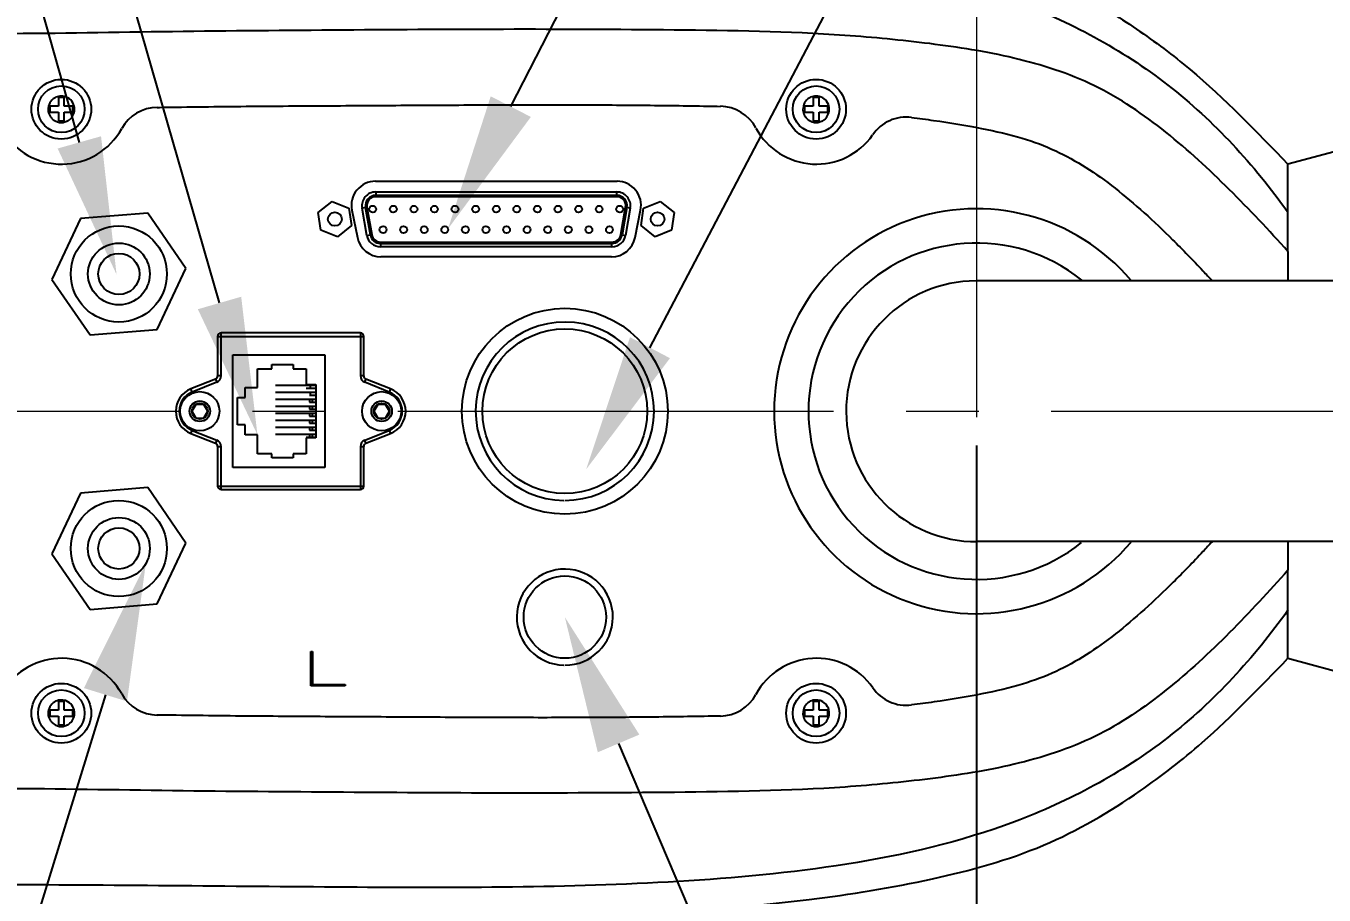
# Model space of a CAD drawing. Header units: millimetres. Extents: x 4086 to 8300, y 123 to 1549.
# Drawn here: x 6773.7 to 6830.4, y 648.2 to 686.2 of the extents above; entities that cross this region are included whole.
import ezdxf
from ezdxf import colors
from ezdxf.entities.mleader import LeaderData, LeaderLine
from ezdxf.math import Vec2, Vec3

# ---------------------------------------------------------------- set-up
doc = ezdxf.new("R2010")
doc.units = ezdxf.units.MM
doc.linetypes.add('CENTER2', pattern=[28.575, 19.05, -3.175, 3.175, -3.175])
doc.layers.add('中心线层', color=7, linetype='CENTER2', lineweight=0)
doc.layers.add('轮廓实线层', color=7, linetype='Continuous', lineweight=30)
doc.styles.add('思源黑', font='SourceHanSansCN-Normal.ttf')
doc.dimstyles.new('尺寸标注_3_10比例', dxfattribs={"dimtxt": 7, "dimasz": 6, "dimexe": 2, "dimexo": 1.5, "dimgap": 1, "dimtad": 1, "dimdec": 1, "dimlfac": 3.333333, "dimdsep": 46, "dimtxsty": '思源黑', "dimcen": 0.09, "dimadec": 0, "dimazin": 0, "dimtp": 0.01, "dimtm": 0.01, "dimtfac": 1, "dimtdec": 1, "dimtofl": 0, "dimtmove": 0, "dimatfit": 3, "dimfxl": 0, "dimtolj": 1, "dimarcsym": 0})

# ---------------------------------------------------------------- blocks, each defined once
blk = doc.blocks.new('*D2924')
at = {"layer": 'Defpoints', "color": 0}
for p in [(6680.248, 669.393), (6815.248, 669.393), (6815.248, 606.198)]:
    blk.add_point(p, dxfattribs=at)
at = {"layer": '轮廓实线层', "color": 0, "lineweight": -2}
for p, q in [((6680.248, 667.893), (6680.248, 604.198)), ((6815.248, 667.893), (6815.248, 604.198)), ((6686.248, 606.198), (6809.248, 606.198))]:
    blk.add_line(p, q, dxfattribs=at)
at = {"layer": '轮廓实线层', "color": 0}
for points in [[(6686.248, 607.198), (6686.248, 605.198), (6680.248, 606.198)], [(6809.248, 605.198), (6809.248, 607.198), (6815.248, 606.198)]]:
    blk.add_solid(points, dxfattribs=at)
at = {"layer": '轮廓实线层', "color": 0, "insert": (6748.364, 610.824), "char_height": 7, "attachment_point": 5, "style": '思源黑'}
blk.add_mtext('\\A1;450', dxfattribs=at)
blk = doc.blocks.new('*D2927')
at = {"layer": 'Defpoints', "color": 0}
for p in [(6815.248, 669.393), (6980.248, 669.393), (6980.248, 605.543)]:
    blk.add_point(p, dxfattribs=at)
at = {"layer": '轮廓实线层', "color": 0, "lineweight": -2}
for p, q in [((6815.248, 667.893), (6815.248, 603.543)), ((6980.248, 667.893), (6980.248, 603.543)), ((6821.248, 605.543), (6974.248, 605.543))]:
    blk.add_line(p, q, dxfattribs=at)
at = {"layer": '轮廓实线层', "color": 0}
for points in [[(6821.248, 606.543), (6821.248, 604.543), (6815.248, 605.543)], [(6974.248, 604.543), (6974.248, 606.543), (6980.248, 605.543)]]:
    blk.add_solid(points, dxfattribs=at)
at = {"layer": '轮廓实线层', "color": 0, "insert": (6897.748, 610.17), "char_height": 7, "attachment_point": 5, "style": '思源黑'}
blk.add_mtext('\\A1;\\A1;750', dxfattribs=at)
blk = doc.blocks.new('*D2932')
at = {"layer": 'Defpoints', "color": 0}
for p in [(6797.169, 703.83), (6602.752, 634.956), (6797.168, 634.956)]:
    blk.add_point(p, dxfattribs=at)
at = {"layer": '轮廓实线层', "color": 0, "lineweight": -2}
for p, q in [((6795.669, 703.83), (6600.752, 703.83)), ((6602.752, 697.83), (6602.752, 640.956)), ((6795.668, 634.956), (6600.752, 634.956))]:
    blk.add_line(p, q, dxfattribs=at)
at = {"layer": '轮廓实线层', "color": 0}
for points in [[(6603.752, 697.83), (6601.752, 697.83), (6602.752, 703.83)], [(6601.752, 640.956), (6603.752, 640.956), (6602.752, 634.956)]]:
    blk.add_solid(points, dxfattribs=at)
at = {"layer": '轮廓实线层', "color": 0, "insert": (6598.126, 669.393), "char_height": 7, "attachment_point": 5, "rotation": 90, "style": '思源黑'}
blk.add_mtext('\\A1;229.6', dxfattribs=at)

msp = doc.modelspace()

# ---------------------------------------------------------------- linework, layer by layer
for p, q in [((6841.171, 683.494), (6828.861, 680.193)), ((6775.105, 683.103), (6775.105, 682.721)), ((6775.36, 683.103), (6775.105, 683.103)), ((6775.36, 682.721), (6775.36, 683.103)), ((6808.105, 683.103), (6808.105, 682.721)), ((6808.36, 683.103), (6808.105, 683.103)), ((6808.36, 682.721), (6808.36, 683.103)), ((6774.722, 682.721), (6774.722, 682.466)), ((6775.105, 682.721), (6774.722, 682.721)), ((6774.722, 682.466), (6775.105, 682.466)), ((6775.105, 682.466), (6775.105, 682.083)), ((6775.742, 682.721), (6775.36, 682.721)), ((6775.36, 682.083), (6775.36, 682.466)), ((6775.36, 682.466), (6775.742, 682.466)), ((6775.742, 682.466), (6775.742, 682.721)), ((6807.722, 682.721), (6807.722, 682.466)), ((6808.105, 682.721), (6807.722, 682.721)), ((6807.722, 682.466), (6808.105, 682.466)), ((6808.105, 682.466), (6808.105, 682.083)), ((6808.742, 682.721), (6808.36, 682.721)), ((6808.36, 682.083), (6808.36, 682.466)), ((6808.36, 682.466), (6808.742, 682.466)), ((6808.742, 682.466), (6808.742, 682.721)), ((6775.105, 682.083), (6775.36, 682.083)), ((6808.105, 682.083), (6808.36, 682.083)), ((6828.861, 678.094), (6828.861, 680.193)), ((6788.966, 679.443), (6799.529, 679.443)), ((6788.976, 678.978), (6788.976, 678.828)), ((6788.976, 678.978), (6799.518, 678.978)), ((6799.518, 678.828), (6788.976, 678.828)), ((6799.518, 678.828), (6799.518, 678.978)), ((6786.467, 678.082), (6787.079, 678.565)), ((6787.079, 678.565), (6787.804, 678.276)), ((6787.804, 678.276), (6787.916, 677.505)), ((6788.533, 678.301), (6788.385, 678.275)), ((6788.595, 677.075), (6788.385, 678.275)), ((6788.743, 677.101), (6788.533, 678.301)), ((6788.592, 678.311), (6788.802, 677.111)), ((6799.518, 678.768), (6788.976, 678.768)), ((6799.692, 677.111), (6799.902, 678.311)), ((6799.961, 678.301), (6799.751, 677.101)), ((6800.109, 678.275), (6799.899, 677.075)), ((6800.109, 678.275), (6799.961, 678.301)), ((6800.579, 677.505), (6800.691, 678.276)), ((6800.691, 678.276), (6801.416, 678.565)), ((6801.416, 678.565), (6802.028, 678.082)), ((6776.074, 677.816), (6774.812, 675.155)), ((6779.009, 678.054), (6776.074, 677.816)), ((6780.682, 675.631), (6779.009, 678.054)), ((6786.579, 677.31), (6786.467, 678.082)), ((6787.936, 678.186), (6788.178, 676.986)), ((6800.316, 676.986), (6800.558, 678.186)), ((6802.028, 678.082), (6801.916, 677.31)), ((6828.861, 676.372), (6828.861, 678.094)), ((6787.304, 677.021), (6786.579, 677.31)), ((6787.916, 677.505), (6787.304, 677.021)), ((6788.595, 677.075), (6788.743, 677.101)), ((6799.751, 677.101), (6799.899, 677.075)), ((6801.191, 677.021), (6800.579, 677.505)), ((6801.916, 677.31), (6801.191, 677.021)), ((6789.186, 676.788), (6799.308, 676.788)), ((6789.186, 676.728), (6789.186, 676.578)), ((6789.186, 676.728), (6799.308, 676.728)), ((6799.308, 676.578), (6789.186, 676.578)), ((6799.308, 676.578), (6799.308, 676.728)), ((6799.287, 676.143), (6789.207, 676.143)), ((6828.861, 676.372), (6828.861, 675.093)), ((6779.421, 672.97), (6780.682, 675.631)), ((6774.812, 675.155), (6776.486, 672.733)), ((6990.747, 675.093), (6815.247, 675.093)), ((6776.486, 672.733), (6779.421, 672.97)), ((6782.067, 672.663), (6782.067, 670.936)), ((6782.067, 672.663), (6788.457, 672.663)), ((6782.217, 670.936), (6782.217, 672.813)), ((6788.307, 672.813), (6782.217, 672.813)), ((6788.307, 672.813), (6788.307, 670.936)), ((6788.457, 670.936), (6788.457, 672.663)), ((6782.727, 666.933), (6782.727, 671.853)), ((6782.727, 671.853), (6786.747, 671.853)), ((6784.437, 671.253), (6784.437, 671.433)), ((6784.437, 671.433), (6785.367, 671.433)), ((6785.367, 671.433), (6785.367, 671.253)), ((6786.747, 671.853), (6786.747, 666.933)), ((6782.217, 670.936), (6782.067, 670.936)), ((6783.807, 670.428), (6783.807, 671.253)), ((6783.807, 671.253), (6784.437, 671.253)), ((6785.367, 671.253), (6785.937, 671.253)), ((6785.937, 671.253), (6785.937, 670.563)), ((6788.457, 670.936), (6788.307, 670.936)), ((6781.973, 670.796), (6780.899, 670.369)), ((6780.954, 670.229), (6780.899, 670.369)), ((6782.028, 670.657), (6780.954, 670.229)), ((6781.973, 670.796), (6782.028, 670.657)), ((6783.267, 669.993), (6783.267, 670.428)), ((6783.267, 670.428), (6783.807, 670.428)), ((6784.592, 670.533), (6786.357, 670.533)), ((6785.937, 670.563), (6786.357, 670.563)), ((6785.937, 670.395), (6786.357, 670.395)), ((6786.117, 670.533), (6786.117, 670.395)), ((6786.357, 670.563), (6786.357, 668.223)), ((6788.496, 670.657), (6788.552, 670.796)), ((6789.57, 670.229), (6788.496, 670.657)), ((6789.626, 670.369), (6788.552, 670.796)), ((6789.626, 670.369), (6789.57, 670.229)), ((6782.937, 668.793), (6782.937, 669.993)), ((6782.937, 669.993), (6783.267, 669.993)), ((6784.592, 670.227), (6786.357, 670.227)), ((6784.592, 669.921), (6786.357, 669.921)), ((6786.077, 670.089), (6786.357, 670.089)), ((6786.077, 669.921), (6786.077, 669.783)), ((6786.077, 669.783), (6786.357, 669.783)), ((6786.117, 670.227), (6786.117, 670.089)), ((6786.213, 669.783), (6786.213, 669.921)), ((6781.114, 669.693), (6780.941, 669.393)), ((6780.941, 669.393), (6781.114, 669.093)), ((6781.46, 669.693), (6781.114, 669.693)), ((6781.634, 669.393), (6781.46, 669.693)), ((6781.46, 669.093), (6781.634, 669.393)), ((6784.592, 669.615), (6786.357, 669.615)), ((6784.592, 669.309), (6786.357, 669.309)), ((6786.077, 669.615), (6786.077, 669.477)), ((6786.077, 669.477), (6786.357, 669.477)), ((6786.077, 669.309), (6786.077, 669.171)), ((6786.077, 669.171), (6786.357, 669.171)), ((6786.213, 669.477), (6786.213, 669.615)), ((6786.213, 669.171), (6786.213, 669.309)), ((6789.064, 669.693), (6788.891, 669.393)), ((6788.891, 669.393), (6789.064, 669.093)), ((6789.41, 669.693), (6789.064, 669.693)), ((6789.584, 669.393), (6789.41, 669.693)), ((6789.41, 669.093), (6789.584, 669.393)), ((6781.114, 669.093), (6781.46, 669.093)), ((6783.267, 668.793), (6782.937, 668.793)), ((6783.267, 668.358), (6783.267, 668.793)), ((6784.592, 669.003), (6786.357, 669.003)), ((6784.592, 668.697), (6786.357, 668.697)), ((6786.077, 669.003), (6786.077, 668.865)), ((6786.077, 668.865), (6786.357, 668.865)), ((6786.077, 668.697), (6786.077, 668.559)), ((6786.213, 668.865), (6786.213, 669.003)), ((6786.213, 668.559), (6786.213, 668.697)), ((6789.064, 669.093), (6789.41, 669.093)), ((6780.899, 668.418), (6780.954, 668.557)), ((6780.899, 668.418), (6781.973, 667.99)), ((6780.954, 668.557), (6782.028, 668.129)), ((6782.028, 668.129), (6781.973, 667.99)), ((6783.807, 668.358), (6783.267, 668.358)), ((6783.807, 667.533), (6783.807, 668.358)), ((6784.592, 668.391), (6786.357, 668.391)), ((6785.937, 668.253), (6786.357, 668.253)), ((6785.937, 668.223), (6785.937, 667.533)), ((6786.357, 668.223), (6785.937, 668.223)), ((6786.077, 668.559), (6786.357, 668.559)), ((6786.077, 668.391), (6786.077, 668.253)), ((6786.213, 668.253), (6786.213, 668.391)), ((6788.496, 668.129), (6789.57, 668.557)), ((6788.552, 667.99), (6788.496, 668.129)), ((6788.552, 667.99), (6789.626, 668.418)), ((6789.57, 668.557), (6789.626, 668.418)), ((6782.067, 667.851), (6782.067, 666.123)), ((6782.067, 667.851), (6782.217, 667.851)), ((6782.217, 665.973), (6782.217, 667.851)), ((6784.437, 667.533), (6783.807, 667.533)), ((6784.437, 667.353), (6784.437, 667.533)), ((6785.367, 667.533), (6785.367, 667.353)), ((6785.937, 667.533), (6785.367, 667.533)), ((6788.307, 667.851), (6788.307, 665.973)), ((6788.307, 667.851), (6788.457, 667.851)), ((6788.457, 666.123), (6788.457, 667.851)), ((6786.747, 666.933), (6782.727, 666.933)), ((6785.367, 667.353), (6784.437, 667.353)), ((6776.074, 665.816), (6774.812, 663.155)), ((6779.009, 666.054), (6776.074, 665.816)), ((6780.682, 663.631), (6779.009, 666.054)), ((6782.067, 666.123), (6788.457, 666.123)), ((6782.217, 665.973), (6788.307, 665.973)), ((6779.421, 660.97), (6780.682, 663.631)), ((6990.747, 663.693), (6815.247, 663.693)), ((6828.861, 663.693), (6828.861, 662.447)), ((6774.812, 663.155), (6776.486, 660.733)), ((6828.861, 660.693), (6828.861, 662.447)), ((6776.486, 660.733), (6779.421, 660.97)), ((6828.861, 658.593), (6828.861, 660.693)), ((6786.147, 657.393), (6786.147, 658.893)), ((6786.147, 658.893), (6786.207, 658.893)), ((6786.207, 658.893), (6786.207, 657.453)), ((6828.861, 658.593), (6841.171, 655.293)), ((6787.647, 657.393), (6786.147, 657.393)), ((6786.207, 657.453), (6787.647, 657.453)), ((6787.647, 657.453), (6787.647, 657.393)), ((6775.105, 656.703), (6775.105, 656.321)), ((6775.36, 656.703), (6775.105, 656.703)), ((6775.36, 656.321), (6775.36, 656.703)), ((6808.105, 656.703), (6808.105, 656.321)), ((6808.36, 656.703), (6808.105, 656.703)), ((6808.36, 656.321), (6808.36, 656.703)), ((6774.722, 656.321), (6774.722, 656.066)), ((6775.105, 656.321), (6774.722, 656.321)), ((6775.742, 656.321), (6775.36, 656.321)), ((6775.742, 656.066), (6775.742, 656.321)), ((6807.722, 656.321), (6807.722, 656.066)), ((6808.105, 656.321), (6807.722, 656.321)), ((6808.742, 656.321), (6808.36, 656.321)), ((6808.742, 656.066), (6808.742, 656.321)), ((6774.722, 656.066), (6775.105, 656.066)), ((6775.105, 656.066), (6775.105, 655.683)), ((6775.105, 655.683), (6775.36, 655.683)), ((6775.36, 655.683), (6775.36, 656.066)), ((6775.36, 656.066), (6775.742, 656.066)), ((6807.722, 656.066), (6808.105, 656.066)), ((6808.105, 656.066), (6808.105, 655.683)), ((6808.105, 655.683), (6808.36, 655.683)), ((6808.36, 655.683), (6808.36, 656.066)), ((6808.36, 656.066), (6808.742, 656.066))]:
    msp.add_line(p, q)
for centre, radius in [((6775.232, 682.593), 1.305), ((6808.232, 682.593), 1.305), ((6775.232, 682.593), 1.02), ((6808.232, 682.593), 1.02), ((6788.847, 678.228), 0.15), ((6789.747, 678.228), 0.15), ((6790.647, 678.228), 0.15), ((6791.547, 678.228), 0.15), ((6792.447, 678.228), 0.15), ((6793.347, 678.228), 0.15), ((6794.247, 678.228), 0.15), ((6795.147, 678.228), 0.15), ((6796.047, 678.228), 0.15), ((6796.947, 678.228), 0.15), ((6797.847, 678.228), 0.15), ((6798.747, 678.228), 0.15), ((6799.647, 678.228), 0.15), ((6787.191, 677.793), 0.3), ((6801.303, 677.793), 0.3), ((6777.747, 675.393), 2.1), ((6789.297, 677.328), 0.15), ((6790.197, 677.328), 0.15), ((6791.097, 677.328), 0.15), ((6791.997, 677.328), 0.15), ((6792.897, 677.328), 0.15), ((6793.797, 677.328), 0.15), ((6794.697, 677.328), 0.15), ((6795.597, 677.328), 0.15), ((6796.497, 677.328), 0.15), ((6797.397, 677.328), 0.15), ((6798.297, 677.328), 0.15), ((6799.197, 677.328), 0.15), ((6777.747, 675.393), 1.35), ((6777.747, 675.393), 0.9), ((6797.247, 669.393), 4.5), ((6797.247, 669.393), 3.6), ((6797.247, 669.393), 3.6), ((6797.247, 669.393), 3.6), ((6781.287, 669.393), 0.855), ((6781.287, 669.393), 0.45), ((6781.287, 669.393), 0.346), ((6789.237, 669.393), 0.855), ((6789.237, 669.393), 0.45), ((6789.237, 669.393), 0.346), ((6777.747, 663.393), 2.1), ((6777.747, 663.393), 1.35), ((6777.747, 663.393), 0.9), ((6797.247, 660.393), 1.8), ((6775.232, 656.193), 1.305), ((6808.232, 656.193), 1.305), ((6775.232, 656.193), 1.02), ((6808.232, 656.193), 1.02)]:
    msp.add_circle(centre, radius)
for centre, radius, start, end in [((6775.231, 682.595), 0.574, 115.1467, 129.0356), ((6775.231, 682.587), 0.583, 67.9495, 76.1017), ((6775.231, 682.592), 0.578, 6.5397, 37.1117), ((6808.231, 682.595), 0.574, 115.1467, 129.0356), ((6808.231, 682.587), 0.583, 67.9495, 76.1017), ((6808.231, 682.592), 0.578, 6.5397, 37.1117), ((6775.25, 682.598), 0.594, 214.9713, 221.6162), ((6779.447, 680.875), 1.8, 90.8263, 150.9709), ((6804.016, 680.921), 1.8, 28.2591, 88.9103), ((6808.25, 682.598), 0.594, 214.9713, 221.6162), ((6812.182, 680.448), 1.8, 82.8744, 145.1149), ((6775.244, 683.193), 3, 210.4772, 331.2022), ((6808.244, 683.193), 3, 208.2591, 325.1149), ((6788.966, 678.393), 1.05, 90, 191.385), ((6799.529, 678.393), 1.05, 348.615, 90), ((6788.976, 678.378), 0.6, 90, 189.9262), ((6788.976, 678.378), 0.45, 89.9999, 189.9263), ((6799.518, 678.378), 0.6, 350.0738, 90), ((6799.518, 678.378), 0.45, 350.0737, 90.0001), ((6788.976, 678.378), 0.39, 89.9997, 189.9265), ((6799.518, 678.378), 0.39, 350.0735, 90.0003), ((6815.247, 669.393), 8.85, 40.2398, 319.7551), ((6789.186, 677.178), 0.45, 189.9262, 270.0001), ((6789.186, 677.178), 0.39, 189.9261, 270.0002), ((6799.308, 677.178), 0.39, 269.9998, 350.0739), ((6799.308, 677.178), 0.45, 269.9999, 350.0738), ((6789.207, 677.193), 1.05, 191.385, 270), ((6789.186, 677.178), 0.6, 189.9262, 270), ((6799.287, 677.193), 1.05, 270, 348.615), ((6799.308, 677.178), 0.6, 270, 350.0738), ((6815.247, 669.393), 7.35, 51.2685, 308.6915), ((6815.247, 669.393), 5.7, 90.2254, 270.2254), ((6797.247, 669.393), 3.9, 270, 269.35), ((6782.217, 672.663), 0.15, 90, 180), ((6788.307, 672.663), 0.15, 0, 90), ((6781.917, 670.936), 0.15, 291.7118, 0), ((6781.917, 670.936), 0.3, 291.7118, 0), ((6788.607, 670.936), 0.3, 180, 248.2882), ((6788.607, 670.936), 0.15, 180, 248.2882), ((6781.287, 669.393), 1.05, 111.7118, 248.2882), ((6789.237, 669.393), 1.05, 291.7118, 68.2882), ((6781.287, 669.393), 0.9, 111.7118, 248.2882), ((6789.237, 669.393), 0.9, 291.7118, 68.2882), ((6781.917, 667.851), 0.3, 0, 68.2882), ((6788.607, 667.851), 0.3, 111.7118, 180), ((6781.917, 667.851), 0.15, 0, 68.2882), ((6788.607, 667.851), 0.15, 111.7118, 180), ((6782.217, 666.123), 0.15, 180, 270), ((6788.307, 666.123), 0.15, 270, 0), ((6797.247, 660.393), 2.1, 270, 268.7143), ((6775.244, 655.593), 3, 28.8846, 149.5227), ((6808.244, 655.593), 3, 34.885, 151.7409), ((6812.182, 658.338), 1.8, 214.885, 277.1264), ((6775.231, 656.195), 0.574, 115.1467, 129.0356), ((6775.231, 656.187), 0.583, 67.9495, 76.1017), ((6779.447, 657.912), 1.8, 208.8846, 269.1736), ((6804.016, 657.866), 1.8, 271.0896, 331.7409), ((6808.231, 656.195), 0.574, 115.1467, 129.0356), ((6808.231, 656.187), 0.583, 67.9495, 76.1017), ((6775.231, 656.192), 0.578, 6.5397, 37.1117), ((6808.231, 656.192), 0.578, 6.5397, 37.1117), ((6775.25, 656.198), 0.594, 214.9713, 221.6162), ((6808.25, 656.198), 0.594, 214.9713, 221.6162)]:
    msp.add_arc(centre, radius, start, end)
for points, knots in [([(6841.169, 683.494), (6840.259, 685.399), (6838.684, 688.2), (6835.828, 691.386), (6833.254, 693.351), (6830.485, 695.031), (6826.599, 696.913), (6819.501, 699.241), (6809.239, 700.622), (6801.099, 701.05), (6797.151, 701.134)], [0, 0, 0, 0, 0.126246, 0.190238, 0.254559, 0.319117, 0.383726, 0.512408, 0.763865, 1, 1, 1, 1]), ([(6722.566, 690.854), (6727.431, 690.978), (6737.189, 691.206), (6751.975, 691.478), (6766.86, 691.678), (6781.518, 691.767), (6793.307, 691.674), (6802.178, 691.296), (6808.353, 690.776), (6813.303, 689.914), (6817.089, 688.84), (6819.79, 687.694), (6822.264, 686.127), (6825.426, 683.772), (6827.479, 681.617), (6828.862, 680.192)], [0, 0, 0, 0, 0.133338, 0.267431, 0.405221, 0.541209, 0.669074, 0.728182, 0.78445, 0.838775, 0.865535, 0.892153, 0.918811, 0.94559, 1, 1, 1, 1]), ([(6772.227, 690.094), (6777.387, 690.101), (6787.38, 690.225), (6799.854, 690.24), (6809.648, 689.351), (6817.041, 687.651), (6823.877, 683.997), (6827.382, 680.168), (6828.861, 678.093)], [0, 0, 0, 0, 0.256969, 0.497728, 0.620545, 0.746146, 0.873124, 1, 1, 1, 1]), ([(6828.861, 676.372), (6828.036, 677.304), (6826.321, 679.11), (6823.593, 681.657), (6820.482, 683.78), (6816.893, 684.924), (6813.205, 685.495), (6808.248, 685.975), (6802.022, 686.065), (6794.558, 686.101), (6787.091, 686.047), (6779.626, 685.993), (6774.649, 685.893), (6772.16, 685.893)], [0, 0, 0, 0, 0.062515, 0.125011, 0.187431, 0.249817, 0.312323, 0.374835, 0.499859, 0.624894, 0.74993, 0.874964, 1, 1, 1, 1]), ([(6779.421, 682.674), (6779.695, 682.678), (6781.232, 682.7), (6783.975, 682.729), (6787.618, 682.75), (6791.111, 682.77), (6794.432, 682.788), (6797.582, 682.791), (6800.584, 682.772), (6802.725, 682.744), (6803.865, 682.724), (6804.05, 682.72)], [0, 0, 0, 0, 0.033338, 0.187071, 0.334648, 0.475794, 0.610393, 0.738339, 0.860243, 0.977178, 1, 1, 1, 1]), ([(6812.405, 682.234), (6812.727, 682.194), (6813.759, 682.055), (6815.459, 681.776), (6817.252, 681.363), (6818.695, 680.82), (6820.014, 680.09), (6821.299, 679.171), (6822.578, 678.084), (6823.845, 676.888), (6824.842, 675.849), (6825.42, 675.239), (6825.555, 675.095)], [0, 0, 0, 0, 0.058462, 0.187334, 0.309184, 0.423881, 0.533319, 0.63993, 0.74609, 0.85221, 0.964994, 1, 1, 1, 1]), ([(6775.156, 682.015), (6775.169, 682.012), (6775.194, 682.008), (6775.22, 682.012), (6775.232, 682.016)], [0, 0, 0, 0, 0.507427, 1, 1, 1, 1]), ([(6775.232, 682.016), (6775.244, 682.012), (6775.269, 682.009), (6775.294, 682.012), (6775.306, 682.015)], [0, 0, 0, 0, 0.493074, 1, 1, 1, 1]), ([(6775.463, 682.07), (6775.477, 682.076), (6775.506, 682.088), (6775.534, 682.102), (6775.547, 682.11)], [0, 0, 0, 0, 0.502353, 1, 1, 1, 1]), ([(6775.547, 682.11), (6775.558, 682.116), (6775.578, 682.129), (6775.597, 682.144), (6775.607, 682.152)], [0, 0, 0, 0, 0.497104, 1, 1, 1, 1]), ([(6808.156, 682.015), (6808.169, 682.012), (6808.194, 682.008), (6808.22, 682.012), (6808.232, 682.016)], [0, 0, 0, 0, 0.507427, 1, 1, 1, 1]), ([(6808.232, 682.016), (6808.244, 682.012), (6808.269, 682.009), (6808.294, 682.012), (6808.306, 682.015)], [0, 0, 0, 0, 0.493074, 1, 1, 1, 1]), ([(6808.463, 682.07), (6808.477, 682.076), (6808.506, 682.088), (6808.534, 682.102), (6808.547, 682.11)], [0, 0, 0, 0, 0.502353, 1, 1, 1, 1]), ([(6808.547, 682.11), (6808.558, 682.116), (6808.578, 682.129), (6808.597, 682.144), (6808.607, 682.152)], [0, 0, 0, 0, 0.497104, 1, 1, 1, 1]), ([(6825.542, 663.69), (6825.41, 663.544), (6824.851, 662.935), (6823.88, 661.937), (6822.589, 660.711), (6821.318, 659.631), (6820.029, 658.706), (6818.711, 657.974), (6817.269, 657.428), (6815.479, 657.014), (6813.772, 656.733), (6812.734, 656.593), (6812.405, 656.552)], [0, 0, 0, 0, 0.03494, 0.147901, 0.253872, 0.359914, 0.46638, 0.575637, 0.690126, 0.81175, 0.940411, 1, 1, 1, 1]), ([(6828.861, 662.447), (6828.032, 661.518), (6826.349, 659.681), (6823.606, 657.146), (6820.501, 655.014), (6816.91, 653.865), (6813.221, 653.293), (6808.262, 652.812), (6802.034, 652.722), (6794.567, 652.685), (6787.097, 652.739), (6779.629, 652.793), (6774.65, 652.893), (6772.16, 652.893)], [0, 0, 0, 0, 0.062512, 0.125012, 0.187432, 0.249817, 0.312324, 0.374836, 0.49986, 0.624894, 0.74993, 0.874964, 1, 1, 1, 1]), ([(6828.861, 660.693), (6827.382, 658.618), (6823.877, 654.789), (6817.041, 651.136), (6809.648, 649.435), (6799.854, 648.546), (6787.38, 648.561), (6777.387, 648.685), (6772.227, 648.692)], [0, 0, 0, 0, 0.126876, 0.253854, 0.379455, 0.502272, 0.743031, 1, 1, 1, 1]), ([(6722.566, 647.934), (6730.795, 647.717), (6745.251, 647.41), (6764.778, 647.125), (6780.673, 647.019), (6792.557, 647.101), (6801.49, 647.449), (6807.638, 647.931), (6813.202, 648.836), (6818.188, 650.19), (6822.067, 652.46), (6825.639, 655.231), (6827.643, 657.336), (6828.861, 658.593)], [0, 0, 0, 0, 0.225586, 0.396207, 0.535119, 0.661156, 0.721814, 0.780094, 0.829949, 0.87629, 0.920629, 0.952023, 1, 1, 1, 1]), ([(6804.05, 656.066), (6803.871, 656.063), (6802.737, 656.042), (6800.601, 656.015), (6797.597, 655.996), (6794.446, 655.998), (6791.123, 656.016), (6787.628, 656.036), (6783.983, 656.058), (6781.237, 656.086), (6779.694, 656.108), (6779.415, 656.112), (6779.412, 656.112)], [0, 0, 0, 0, 0.022068, 0.139017, 0.260937, 0.388899, 0.523522, 0.6647, 0.812315, 0.966094, 0.999647, 1, 1, 1, 1]), ([(6775.156, 655.615), (6775.169, 655.612), (6775.194, 655.608), (6775.22, 655.612), (6775.232, 655.616)], [0, 0, 0, 0, 0.507427, 1, 1, 1, 1]), ([(6775.232, 655.616), (6775.244, 655.612), (6775.269, 655.609), (6775.294, 655.612), (6775.306, 655.615)], [0, 0, 0, 0, 0.493074, 1, 1, 1, 1]), ([(6775.463, 655.67), (6775.477, 655.676), (6775.506, 655.688), (6775.534, 655.702), (6775.547, 655.71)], [0, 0, 0, 0, 0.502353, 1, 1, 1, 1]), ([(6775.547, 655.71), (6775.558, 655.716), (6775.578, 655.729), (6775.597, 655.744), (6775.607, 655.752)], [0, 0, 0, 0, 0.497104, 1, 1, 1, 1]), ([(6808.156, 655.615), (6808.169, 655.612), (6808.194, 655.608), (6808.22, 655.612), (6808.232, 655.616)], [0, 0, 0, 0, 0.507427, 1, 1, 1, 1]), ([(6808.232, 655.616), (6808.244, 655.612), (6808.269, 655.609), (6808.294, 655.612), (6808.306, 655.615)], [0, 0, 0, 0, 0.493074, 1, 1, 1, 1]), ([(6808.463, 655.67), (6808.477, 655.676), (6808.506, 655.688), (6808.534, 655.702), (6808.547, 655.71)], [0, 0, 0, 0, 0.502353, 1, 1, 1, 1]), ([(6808.547, 655.71), (6808.558, 655.716), (6808.578, 655.729), (6808.597, 655.744), (6808.607, 655.752)], [0, 0, 0, 0, 0.497104, 1, 1, 1, 1]), ([(6797.151, 637.653), (6801.099, 637.737), (6809.239, 638.164), (6819.501, 639.546), (6826.599, 641.873), (6830.485, 643.755), (6833.254, 645.435), (6835.828, 647.4), (6838.684, 650.586), (6840.259, 653.387), (6841.169, 655.292)], [0, 0, 0, 0, 0.236135, 0.487592, 0.616274, 0.680883, 0.745441, 0.809762, 0.873754, 1, 1, 1, 1]), ([(6818.237, 636.244), (6819.627, 636.448), (6822.398, 636.933), (6826.481, 637.984), (6830.476, 639.373), (6834.12, 641.539), (6836.876, 643.716), (6839.057, 645.49), (6840.462, 647.081), (6841.485, 648.935), (6842.576, 651.525), (6843.227, 653.533), (6843.621, 654.882)], [0, 0, 0, 0, 0.12504, 0.250069, 0.37505, 0.499991, 0.625001, 0.687526, 0.749978, 0.812463, 0.874978, 1, 1, 1, 1]), ([(6818.243, 636.243), (6821.023, 636.647), (6825.165, 637.509), (6830.493, 639.362), (6834.137, 641.534), (6836.896, 643.708), (6839.082, 645.479), (6840.486, 647.073), (6841.508, 648.929), (6842.601, 651.519), (6843.249, 653.529), (6843.645, 654.878)], [0, 0, 0, 0, 0.249927, 0.374966, 0.499952, 0.624962, 0.68749, 0.749964, 0.812466, 0.874975, 1, 1, 1, 1])]:
    msp.add_open_spline(points, degree=3, knots=knots)
for points in [[(6774.869, 683.041), (6774.719, 682.92), (6774.631, 682.69), (6774.663, 682.499)], [(6775.232, 683.17), (6775.148, 683.17), (6775.063, 683.151), (6774.987, 683.115)], [(6775.371, 683.153), (6775.326, 683.164), (6775.279, 683.17), (6775.232, 683.17)], [(6775.692, 682.941), (6775.631, 683.023), (6775.544, 683.089), (6775.45, 683.127)], [(6807.869, 683.041), (6807.719, 682.92), (6807.631, 682.69), (6807.663, 682.499)], [(6808.232, 683.17), (6808.148, 683.17), (6808.063, 683.151), (6807.987, 683.115)], [(6808.371, 683.153), (6808.326, 683.164), (6808.279, 683.17), (6808.232, 683.17)], [(6808.692, 682.941), (6808.631, 683.023), (6808.544, 683.089), (6808.45, 683.127)], [(6774.663, 682.499), (6774.677, 682.413), (6774.713, 682.329), (6774.763, 682.258)], [(6774.806, 682.204), (6774.894, 682.105), (6775.027, 682.046), (6775.156, 682.015)], [(6775.607, 682.152), (6775.745, 682.269), (6775.826, 682.478), (6775.806, 682.658)], [(6807.663, 682.499), (6807.677, 682.413), (6807.713, 682.329), (6807.763, 682.258)], [(6807.806, 682.204), (6807.894, 682.105), (6808.027, 682.046), (6808.156, 682.015)], [(6808.607, 682.152), (6808.745, 682.269), (6808.826, 682.478), (6808.806, 682.658)], [(6775.306, 682.015), (6775.36, 682.027), (6775.411, 682.05), (6775.463, 682.07)], [(6808.306, 682.015), (6808.36, 682.027), (6808.411, 682.05), (6808.463, 682.07)], [(6775.232, 656.77), (6775.148, 656.77), (6775.063, 656.751), (6774.987, 656.715)], [(6775.371, 656.753), (6775.326, 656.764), (6775.279, 656.77), (6775.232, 656.77)], [(6775.692, 656.541), (6775.631, 656.623), (6775.544, 656.689), (6775.45, 656.727)], [(6808.232, 656.77), (6808.148, 656.77), (6808.063, 656.751), (6807.987, 656.715)], [(6808.371, 656.753), (6808.326, 656.764), (6808.279, 656.77), (6808.232, 656.77)], [(6808.692, 656.541), (6808.631, 656.623), (6808.544, 656.689), (6808.45, 656.727)], [(6774.869, 656.641), (6774.719, 656.52), (6774.631, 656.29), (6774.663, 656.099)], [(6774.663, 656.099), (6774.677, 656.013), (6774.713, 655.929), (6774.763, 655.858)], [(6775.607, 655.752), (6775.745, 655.869), (6775.826, 656.078), (6775.806, 656.258)], [(6807.869, 656.641), (6807.719, 656.52), (6807.631, 656.29), (6807.663, 656.099)], [(6807.663, 656.099), (6807.677, 656.013), (6807.713, 655.929), (6807.763, 655.858)], [(6808.607, 655.752), (6808.745, 655.869), (6808.826, 656.078), (6808.806, 656.258)], [(6774.806, 655.804), (6774.894, 655.705), (6775.027, 655.646), (6775.156, 655.615)], [(6775.306, 655.615), (6775.36, 655.627), (6775.411, 655.65), (6775.463, 655.67)], [(6807.806, 655.804), (6807.894, 655.705), (6808.027, 655.646), (6808.156, 655.615)], [(6808.306, 655.615), (6808.36, 655.627), (6808.411, 655.65), (6808.463, 655.67)]]:
    msp.add_open_spline(points, degree=3)
at = {"layer": '中心线层'}
for p, q in [((6815.248, 688.189), (6815.248, 661.647)), ((6675.641, 669.393), (7054.158, 669.393))]:
    msp.add_line(p, q, dxfattribs=at)

# ---------------------------------------------------------------- dimensions: what is measured, and where the dimension line sits
at = {"layer": '轮廓实线层'}
dim = msp.add_linear_dim(base=(6602.752, 634.956), p1=(6797.169, 703.83), p2=(6797.168, 634.956), angle=90, dimstyle='尺寸标注_3_10比例', dxfattribs=at)
dim.commit()
dim.dimension.update_dxf_attribs({"geometry": '*D2932', "text_midpoint": (6602.752, 669.393), "dimtype": 160})
dim = msp.add_linear_dim(base=(6815.248, 606.198), p1=(6680.248, 669.393), p2=(6815.248, 669.393), dimstyle='尺寸标注_3_10比例', dxfattribs=at)
dim.commit()
dim.dimension.update_dxf_attribs({"geometry": '*D2924', "text_midpoint": (6748.364, 606.198), "dimtype": 160})
dim = msp.add_linear_dim(base=(6980.248, 605.543), p1=(6815.248, 669.393), p2=(6980.248, 669.393), text='\\A1;750', dimstyle='尺寸标注_3_10比例', override={"dimtxsty": '思源黑'}, dxfattribs=at)
dim.commit()
dim.dimension.update_dxf_attribs({"geometry": '*D2927', "text_midpoint": (6897.748, 605.543), "dimtype": 160})

# ---------------------------------------------------------------- leaders
ml = msp.add_multileader_mtext('Standard')
ml.set_content('{\\C256;network port}', style='思源黑')
ml.set_leader_properties()
ml.build(insert=Vec2(0, 0))
ml.multileader.update_dxf_attribs({"text_left_attachment_type": 5, "text_right_attachment_type": 5, "dogleg_length": 1, "arrow_head_size": 6})
ctx = ml.context
ctx.base_point, ctx.char_height, ctx.arrow_head_size, ctx.plane_origin = Vec3(6697.451, 754.472), 7, 6, Vec3(6783.807, 668.358)
ctx.left_attachment, ctx.right_attachment, ctx.text_align_type = 5, 5, 2
notes = []
notes.append((ctx, [(0, (1, 1, 0), (6759.04, 754.472), (-1, 0), 1, [(0, [(6783.807, 668.358)], 0, [])])]))
ctx.mtext.insert, ctx.mtext.alignment, ctx.mtext.flow_direction = Vec3(6756.04, 764.302), 3, 5
ml = msp.add_multileader_mtext('Standard')
ml.set_content('DB25', style='思源黑')
ml.set_leader_properties()
ml.build(insert=Vec2(0, 0))
ml.multileader.update_dxf_attribs({"text_left_attachment_type": 5, "text_right_attachment_type": 5, "dogleg_length": 1, "arrow_head_size": 6})
ctx = ml.context
ctx.base_point, ctx.char_height, ctx.arrow_head_size, ctx.plane_origin = Vec3(6833.541, 755.989), 7, 6, Vec3(6793.826, 661.605)
ctx.left_attachment, ctx.right_attachment = 5, 5
notes.append((ctx, [(0, (1, 1, 0), (6832.541, 755.989), (1, 0), 1, [(0, [(6792.141, 677.371)], 0, [])])]))
ctx.mtext.insert, ctx.mtext.flow_direction = Vec3(6835.541, 763.241), 5
ml = msp.add_multileader_mtext('Standard')
ml.set_content('{\\C7;user air duct }3{\\C256;(φ6 grey)}', style='思源黑')
ml.set_leader_properties()
ml.build(insert=Vec2(0, 0))
ml.multileader.update_dxf_attribs({"text_left_attachment_type": 5, "text_right_attachment_type": 5, "dogleg_length": 1, "arrow_head_size": 6})
ctx = ml.context
ctx.base_point, ctx.char_height, ctx.arrow_head_size, ctx.plane_origin = Vec3(6655.23, 735.338), 7, 6, Vec3(6777.647, 675.369)
ctx.left_attachment, ctx.right_attachment, ctx.text_align_type = 5, 5, 2
notes.append((ctx, [(0, (1, 1, 0), (6760.747, 735.338), (-1, 0), 1, [(0, [(6777.647, 675.369)], 0, [])])]))
ctx.mtext.insert, ctx.mtext.alignment, ctx.mtext.flow_direction = Vec3(6757.747, 745.542), 3, 5
ml = msp.add_multileader_mtext('Standard')
ml.set_content('{\\C7;indicator}', style='思源黑')
ml.set_leader_properties()
ml.build(insert=Vec2(0, 0))
ml.multileader.update_dxf_attribs({"text_left_attachment_type": 5, "text_right_attachment_type": 5, "dogleg_length": 1, "arrow_head_size": 6})
ctx = ml.context
ctx.base_point, ctx.char_height, ctx.arrow_head_size, ctx.plane_origin = Vec3(6835.638, 736.369), 7, 6, Vec3(6798.182, 666.857)
ctx.left_attachment, ctx.right_attachment = 5, 5
notes.append((ctx, [(0, (1, 1, 0), (6834.638, 736.369), (1, 0), 1, [(0, [(6798.182, 666.857)], 0, [])])]))
ctx.mtext.insert, ctx.mtext.flow_direction = Vec3(6837.638, 744.107), 5
ml = msp.add_multileader_mtext('Standard')
ml.set_content('{\\C7;user air duct }4{\\C256;(φ6 blue)}', style='思源黑')
ml.set_leader_properties()
ml.build(insert=Vec2(0, 0))
ml.multileader.update_dxf_attribs({"text_left_attachment_type": 5, "text_right_attachment_type": 5, "dogleg_length": 1, "arrow_head_size": 6})
ctx = ml.context
ctx.base_point, ctx.char_height, ctx.arrow_head_size, ctx.plane_origin = Vec3(6643.945, 568.455), 7, 6, Vec3(6690.876, 505.13)
ctx.left_attachment, ctx.right_attachment, ctx.text_align_type = 5, 5, 2
notes.append((ctx, [(0, (1, 1, 0), (6749.906, 568.455), (-1, 0), 1, [(0, [(6778.926, 662.735)], 0, [])])]))
ctx.mtext.insert, ctx.mtext.alignment, ctx.mtext.flow_direction = Vec3(6746.906, 578.163), 3, 5
ml = msp.add_multileader_mtext('Standard')
ml.set_content('{\\C256;Brake button}', style='思源黑')
ml.set_leader_properties()
ml.build(insert=Vec2(0, 0))
ml.multileader.update_dxf_attribs({"text_left_attachment_type": 5, "text_right_attachment_type": 5, "dogleg_length": 1, "arrow_head_size": 6})
ctx = ml.context
ctx.base_point, ctx.char_height, ctx.arrow_head_size, ctx.plane_origin = Vec3(6829.052, 587.971), 7, 6, Vec3(6798.689, 677.664)
ctx.left_attachment, ctx.right_attachment = 5, 5
notes.append((ctx, [(0, (1, 1, 0), (6828.052, 587.971), (1, 0), 1, [(0, [(6797.247, 660.393)], 0, [])])]))
ctx.mtext.insert, ctx.mtext.flow_direction = Vec3(6831.052, 595.709), 5
for ctx, leaders in notes:
    for number, flags, end, landing, length, lines in leaders:
        leader = LeaderData()
        leader.index, (leader.has_last_leader_line, leader.has_dogleg_vector, leader.attachment_direction) = number, flags
        leader.last_leader_point, leader.dogleg_vector, leader.dogleg_length = Vec3(end), Vec3(landing), length
        for number, points, colour, breaks in lines:
            line = LeaderLine()
            line.index, line.vertices, line.color, line.breaks = number, Vec3.list(points), colors.encode_raw_color(colour), breaks
            leader.lines.append(line)
        ctx.leaders.append(leader)

doc.saveas('drawing.dxf')
